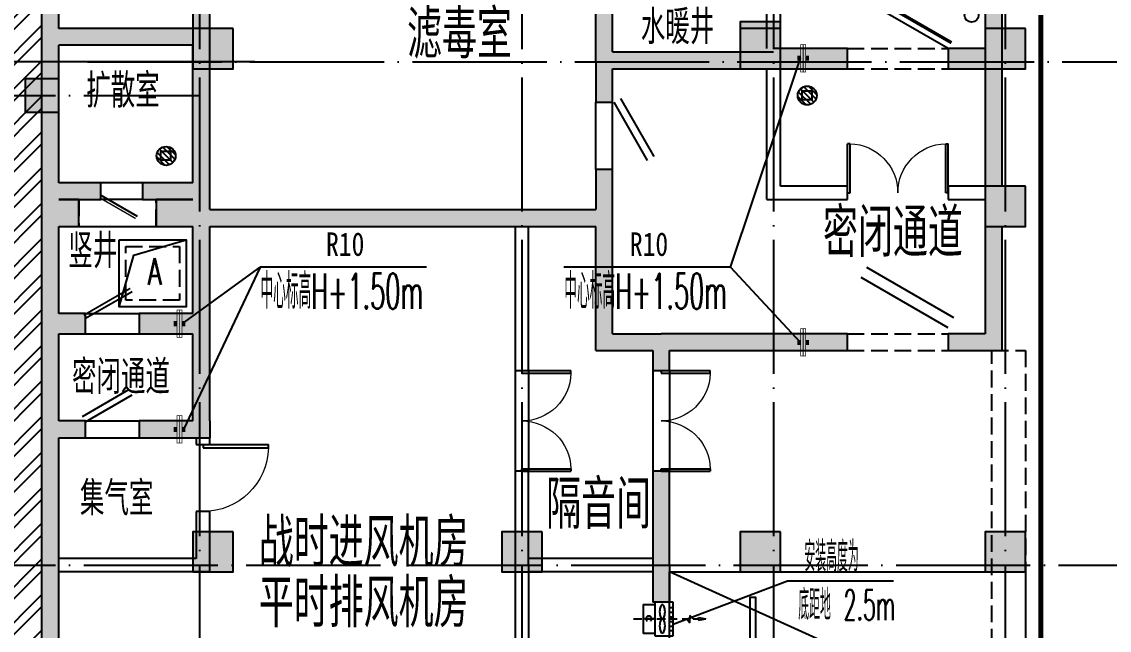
# Model space of a CAD drawing. Extents: x -888467 to -675969, y -675351 to -419232.
# Drawn here: x -827889 to -811690, y -476508 to -467439 of the extents above; entities that cross this region are included whole.
import ezdxf

# ---------------------------------------------------------------- set-up
doc = ezdxf.new("R2010")
doc.units = 0
doc.header["$LTSCALE"] = 1000
for name, pattern in [('__DASH', [0.35, 0.25, -0.1]), ('DASH', [0.35, 0.25, -0.1]), ('DOTE', [2.42, 2, -0.2, 0.02, -0.2])]:
    doc.linetypes.add(name, pattern=pattern)
doc.layers.get('0').update_dxf_attribs({"linetype": 'CONTINUOUS'})
for name, color, linetype in [('A-Pkng-Bdry', 132, 'CONTINUOUS'), ('A-WALL-PATT', 252, 'CONTINUOUS'), ('ACS_COM', 7, 'CONTINUOUS'), ('ACS_COM_BZ', 3, 'CONTINUOUS'), ('ACS_SFG_FM', 3, 'CONTINUOUS'), ('AXIS', 3, 'CONTINUOUS'), ('DIM_LEAD', 3, 'CONTINUOUS'), ('DOTE', 252, 'CONTINUOUS'), ('DUCT-送风标注', 3, 'CONTINUOUS'), ('PIPE-暖供水', 3, 'CONTINUOUS'), ('PUB_HATCH', 8, 'CONTINUOUS'), ('停车', 32, 'CONTINUOUS'), ('建筑层', 253, 'CONTINUOUS'), ('结构柱子', 253, 'CONTINUOUS'), ('设备', 2, 'CONTINUOUS'), ('设备标注', 3, 'CONTINUOUS'), ('设备编号', 3, 'CONTINUOUS'), ('风量标注', 3, 'CONTINUOUS')]:
    doc.layers.add(name, color=color, linetype=linetype)
doc.styles.add('-黑体', font='', dxfattribs={"width": 0.8})
doc.styles.add('hxd', font='simplex.shx', dxfattribs={"width": 0.5, "bigfont": 'gbcbig.shx'})
doc.styles.add('HZF', font='simplex.shx', dxfattribs={"width": 0.5, "bigfont": 'gbcbig.shx'})
doc.styles.get("Standard").update_dxf_attribs({"font": 'GBENOR', "bigfont": 'GBCBIG'})
doc.styles.add('房间名称', font='simplex.shx', dxfattribs={"width": 0.75, "bigfont": 'gbcbig.shx'})
doc.styles.get('-黑体').set_extended_font_data('SimHei')

# ---------------------------------------------------------------- blocks, each defined once
blk = doc.blocks.new('ltcw')
at = {"layer": 'A-Pkng-Bdry', "color": 252}
blk.add_line((28605, 362729), (26205, 357429), dxfattribs=at)
for points in [[(28605, 357429), (26205, 357429), (26205, 362729), (28605, 362729)], [(28231, 358629), (26580, 358629), (26580, 358710), (28231, 358710)]]:
    blk.add_lwpolyline(points, close=True, dxfattribs=at)
blk = doc.blocks.new('$TwtSys$00000329')
for p, q in [((35, -87, 0), (-87, 35, 0)), ((66, -66, 0), (-67, 67, 0)), ((87, -32, 0), (-33, 88, 0)), ((92, 12, 0), (11, 92, 0)), ((-8, -94, 0), (-92, -10, 0))]:
    blk.add_line(p, q)
at = {"elevation": 0}
blk.add_lwpolyline([(-51, 48), (45, 48), (45, -42), (-51, -42)], close=True, dxfattribs=at)
blk.add_circle((0, 0, 0), 93.9)
blk = doc.blocks.new('sdasd')
at = {"layer": 'ACS_SFG_FM', "const_width": 75}
for points in [[(7826135, 21208926), (7826182, 21208926)], [(7826305, 21208926), (7826257, 21208926)]]:
    blk.add_lwpolyline(points, dxfattribs=at)
at = {"layer": 'DUCT-送风标注', "const_width": 10}
blk.add_lwpolyline([(7826257, 21209128), (7826257, 21208724), (7826182, 21208724), (7826182, 21209128)], close=True, dxfattribs=at)
blk.add_lwpolyline([(7826220, 21209128), (7826220, 21208724)], dxfattribs=at)
blk = doc.blocks.new('A$C705B5DCB')
at = {"layer": '设备'}
for p, q in [((0, 762), (0, 486)), ((500, 486), (500, 762)), ((0, 540), (500, 540)), ((75, 540), (75, 486)), ((144, 540), (144, 486)), ((213, 540), (213, 486)), ((283, 540), (283, 486)), ((352, 540), (352, 486)), ((422, 540), (422, 486)), ((0, 486), (500, 486))]:
    blk.add_line(p, q, dxfattribs=at)
for points in [[(39, 648, 0.212664), (44, 635, 0.094257), (70, 620, 0.050934), (101, 612, 0.038306), (145, 608, 0.038306), (188, 612, 0.050934), (220, 620, 0.094257), (245, 635, 0.212664), (251, 648, 0.212664), (245, 660, 0.094257), (220, 676, 0.050934), (188, 684, 0.038306), (145, 688, 0.038306), (101, 684, 0.050934), (70, 676, 0.094257), (44, 660, 0.212664)], [(250, 648, 0.212664), (256, 635, 0.094257), (282, 620, 0.050934), (313, 612, 0.038306), (357, 608, 0.038306), (400, 612, 0.050934), (432, 620, 0.094257), (457, 635, 0.212664), (463, 648, 0.212664), (457, 660, 0.094257), (432, 676, 0.050934), (400, 684, 0.038306), (357, 688, 0.038306), (313, 684, 0.050934), (282, 676, 0.094257), (256, 660, 0.212664)]]:
    blk.add_lwpolyline(points, format="xyb", close=True, dxfattribs=at)
at = {"layer": '风量标注', "color": 5, "linetype": '__DASH', "ltscale": 0.5}
blk.add_line((250, 1078), (250, 407), dxfattribs=at)
at = {"layer": '风量标注'}
for p, q in [((33, 762), (33, 936)), ((467, 936), (33, 936)), ((220, 880), (217, 876)), ((217, 821), (220, 817)), ((224, 884), (220, 880)), ((220, 817), (224, 814)), ((229, 887), (224, 884)), ((224, 814), (229, 811)), ((234, 889), (229, 887)), ((229, 811), (234, 808)), ((239, 891), (234, 889)), ((245, 892), (239, 891)), ((250, 892), (245, 892)), ((250, 773), (250, 925)), ((255, 892), (250, 892)), ((261, 891), (255, 892)), ((266, 889), (261, 891)), ((271, 887), (266, 889)), ((266, 808), (271, 811)), ((276, 884), (271, 887)), ((271, 811), (276, 814)), ((280, 880), (276, 884)), ((276, 814), (280, 817)), ((283, 876), (280, 880)), ((280, 817), (283, 821)), ((287, 872), (283, 876)), ((283, 821), (287, 826)), ((289, 867), (287, 872)), ((287, 826), (289, 830)), ((291, 862), (289, 867)), ((289, 830), (291, 835)), ((293, 857), (291, 862)), ((291, 835), (293, 841)), ((293, 852), (293, 857)), ((293, 846), (293, 852)), ((293, 841), (293, 846)), ((467, 936), (467, 762)), ((500, 762), (0, 762)), ((467, 762), (33, 762)), ((234, 808), (239, 807)), ((239, 807), (245, 806)), ((245, 806), (250, 805)), ((250, 805), (255, 806)), ((255, 806), (261, 807)), ((261, 807), (266, 808)), ((250, 351), (250, 283)), ((250, 283), (190, 236)), ((190, 236), (250, 236)), ((250, 189), (299, 236)), ((300, 236), (250, 236)), ((250, 189), (250, 111)), ((231, 111), (250, 0)), ((250, 111), (231, 111)), ((250, 111), (269, 111)), ((269, 111), (250, 0))]:
    blk.add_line(p, q, dxfattribs=at)
blk = doc.blocks.new('A$C2B1B7B0A')
at = {"layer": '结构柱子'}
h = blk.add_hatch(color=253, dxfattribs=at)
h.dxf.hatch_style = 1
h.paths.add_polyline_path([(40050, 32900), (39450, 32900), (39450, 32200), (40050, 32200)])
h = blk.add_hatch(color=253, dxfattribs=at)
h.dxf.hatch_style = 1
h.paths.add_polyline_path([(31900, 32800), (31300, 32800), (31300, 32200), (31900, 32200)])
h = blk.add_hatch(color=253, dxfattribs=at)
h.dxf.hatch_style = 1
h.paths.add_polyline_path([(43700, 32799), (43100, 32799), (43100, 32199), (43700, 32199)])
h = blk.add_hatch(color=253, dxfattribs=at)
h.dxf.hatch_style = 1
h.paths.add_polyline_path([(28800, 31550), (29300, 31550), (29300, 32050), (28800, 32050)])
h = blk.add_hatch(color=253, dxfattribs=at)
h.dxf.hatch_style = 1
h.paths.add_polyline_path([(43700, 30450), (43100, 30450), (43100, 29850), (43700, 29850)])
h = blk.add_hatch(color=253, dxfattribs=at)
h.dxf.hatch_style = 1
h.paths.add_polyline_path([(31900, 25300), (31300, 25300), (31300, 24700), (31900, 24700)])
h = blk.add_hatch(color=253, dxfattribs=at)
h.dxf.hatch_style = 1
h.paths.add_polyline_path([(36500, 25300), (35900, 25300), (35900, 24700), (36500, 24700)])
h = blk.add_hatch(color=253, dxfattribs=at)
h.dxf.hatch_style = 1
h.paths.add_polyline_path([(40050, 25300), (39450, 25300), (39450, 24700), (40050, 24700)])
h = blk.add_hatch(color=253, dxfattribs=at)
h.dxf.hatch_style = 1
h.paths.add_polyline_path([(43700, 25300), (43100, 25300), (43100, 24700), (43700, 24700)])
at = {"layer": '结构柱子', "color": 253}
for points in [[(40050, 32900), (39450, 32900), (39450, 32200), (40050, 32200)], [(31900, 32800), (31300, 32800), (31300, 32200), (31900, 32200)], [(43700, 32799), (43100, 32799), (43100, 32199), (43700, 32199)], [(29300, 32050), (28800, 32050), (28800, 31550), (29300, 31550)], [(43700, 30450), (43100, 30450), (43100, 29850), (43700, 29850)], [(31900, 25300), (31300, 25300), (31300, 24700), (31900, 24700)], [(36500, 25300), (35900, 25300), (35900, 24700), (36500, 24700)], [(40050, 25300), (39450, 25300), (39450, 24700), (40050, 24700)], [(43700, 25300), (43100, 25300), (43100, 24700), (43700, 24700)]]:
    blk.add_lwpolyline(points, close=True, dxfattribs=at)
blk = doc.blocks.new('$DorLib2D$00000001')
for p, q in [((0.45, 0.975), (0.5, 0.975)), ((0.45, 0), (0.45, 0.975)), ((0.5, 0), (0.5, 0.975)), ((0.5, 0), (0.45, 0))]:
    blk.add_line(p, q)
at = {"lineweight": 13}
blk.add_arc((0.475, 0), 0.975, 91.4693, 180, dxfattribs=at)
blk = doc.blocks.new('$DorLib2D$00000193')
at = {"color": 0}
blk.add_line((-0.5, 0.1), (0.366, 0.6), dxfattribs=at)
at = {"color": 0, "const_width": 0.0333}
blk.add_lwpolyline([(-0.533, 0.158), (0.333, 0.658)], dxfattribs=at)
blk = doc.blocks.new('$DorLib2D$00000002')
for p, q in [((-0.5, 0), (-0.5, 0.4875)), ((-0.475, 0.4875), (-0.5, 0.4875)), ((-0.475, 0), (-0.475, 0.4875)), ((0.475, 0), (0.475, 0.4875)), ((0.475, 0.4875), (0.5, 0.4875)), ((0.5, 0), (0.5, 0.4875)), ((-0.5, 0), (-0.475, 0)), ((0.5, 0), (0.475, 0))]:
    blk.add_line(p, q)
at = {"lineweight": 13}
for centre, start, end in [((-0.4875, 0), 0, 88.53072), ((0.4875, 0), 91.46928, 180)]:
    blk.add_arc(centre, 0.4875, start, end, dxfattribs=at)
blk = doc.blocks.new('$DorLib2D$00000180')
at = {"color": 0}
for p, q in [((-0.557, 0.242), (0.309, 0.742)), ((-0.5, 0.143), (0.366, 0.643))]:
    blk.add_line(p, q, dxfattribs=at)

msp = doc.modelspace()

# ---------------------------------------------------------------- hatches: boundary and pattern name
at = {"layer": 'A-WALL-PATT'}
for points in [[(-813289.1, -461338.7), (-813539.1, -461588.7), (-813539.1, -467838.7), (-813455.8, -468005.4), (-813289.1, -468038.7)], [(-827422.4, -467672.1), (-827339.1, -467538.7), (-827339.1, -466088.7), (-827422.4, -465972.1), (-827589.1, -465988.7), (-827589.1, -467688.7)], [(-819172.4, -468022.1), (-819089.1, -467888.7), (-819089.1, -467138.7), (-819339.1, -467138.7), (-819339.1, -468038.7)], [(-825089.1, -467688.7), (-825089.1, -467188.7), (-825339.1, -467188.7), (-825339.1, -467538.7), (-825255.8, -467672.1)], [(-825255.8, -467672.1), (-825339.1, -467538.7), (-827339.1, -467538.7), (-827422.4, -467672.1), (-827339.1, -467788.7), (-825339.1, -467788.7)], [(-827422.4, -469972.1), (-827339.1, -469838.7), (-827339.1, -467788.7), (-827422.4, -467672.1), (-827589.1, -467688.7), (-827589.1, -469988.7)], [(-825255.8, -469972.1), (-825089.1, -469988.7), (-825089.1, -467688.7), (-825255.8, -467672.1), (-825339.1, -467788.7), (-825339.1, -469838.7)], [(-819172.4, -468022.1), (-819089.1, -468138.7), (-816689.1, -468138.7), (-816689.1, -467888.7), (-819089.1, -467888.7)], [(-816689.1, -468138.7), (-815589.1, -468138.7), (-815589.1, -467838.7), (-816689.1, -467838.7)], [(-813539.1, -467838.7), (-814089.1, -467838.7), (-814089.1, -468138.7), (-813539.1, -468138.7), (-813455.8, -468005.4)], [(-819339.1, -468038.7), (-819339.1, -468638.7), (-819089.1, -468638.7), (-819089.1, -468138.7), (-819172.4, -468022.1)], [(-813539.1, -469888.7), (-813289.1, -469888.7), (-813289.1, -468038.7), (-813455.8, -468005.4), (-813539.1, -468138.7)], [(-819089.1, -470363.7), (-819089.1, -469638.7), (-819339.1, -469638.7), (-819339.1, -470238.7), (-819255.8, -470363.7)], [(-827339.1, -470088.7), (-826709.1, -470088.7), (-826709.1, -469838.7), (-827339.1, -469838.7), (-827422.4, -469972.1)], [(-825339.1, -469838.7), (-826089.1, -469838.7), (-826089.1, -470088.7), (-825339.1, -470088.7), (-825255.8, -469972.1)], [(-827422.4, -470313.7), (-827339.1, -470088.7), (-827422.4, -469972.1), (-827589.1, -469988.7), (-827589.1, -470363.7)], [(-825214.1, -470326.2), (-825089.1, -470238.7), (-825089.1, -469988.7), (-825255.8, -469972.1), (-825339.1, -470088.7)], [(-827339.1, -470488.7), (-827039.1, -470488.7), (-827039.1, -470088.7), (-827339.1, -470088.7), (-827422.4, -470313.7)], [(-825339.1, -470088.7), (-825889.1, -470088.7), (-825889.1, -470488.7), (-825339.1, -470488.7), (-825214.1, -470326.2)], [(-825214.1, -470326.2), (-825089.1, -470488.7), (-820439.1, -470488.7), (-820439.1, -470238.7), (-825089.1, -470238.7)], [(-820439.1, -470238.7), (-820439.1, -470488.7), (-819339.1, -470488.7), (-819255.8, -470363.7), (-819339.1, -470238.7)], [(-827422.4, -471955.4), (-827339.1, -471788.7), (-827339.1, -470488.7), (-827422.4, -470313.7), (-827589.1, -470363.7), (-827589.1, -471988.7)], [(-825255.8, -471955.4), (-825089.1, -471988.7), (-825089.1, -470488.7), (-825214.1, -470326.2), (-825339.1, -470488.7), (-825339.1, -471788.7)], [(-819339.1, -472338.7), (-819089.1, -472088.7), (-819089.1, -470363.7), (-819255.8, -470363.7), (-819339.1, -470488.7)], [(-813289.1, -470488.7), (-813539.1, -470488.7), (-813539.1, -472088.7), (-813289.1, -472338.7)], [(-827339.1, -472088.7), (-826939.1, -472088.7), (-826939.1, -471788.7), (-827339.1, -471788.7), (-827422.4, -471955.4)], [(-825339.1, -471788.7), (-826139.1, -471788.7), (-826139.1, -472088.7), (-825339.1, -472088.7), (-825255.8, -471955.4)], [(-827422.4, -473513.7), (-827339.1, -473388.7), (-827339.1, -472088.7), (-827422.4, -471955.4), (-827589.1, -471988.7), (-827589.1, -473513.7)], [(-825222.4, -473472.1), (-825089.1, -473388.7), (-825089.1, -471988.7), (-825255.8, -471955.4), (-825339.1, -472088.7), (-825339.1, -473388.7)], [(-819089.1, -472088.7), (-819339.1, -472338.7), (-818489.1, -472338.7), (-818364.1, -472255.4), (-818364.1, -472088.7)], [(-818239.1, -472338.7), (-815589.1, -472338.7), (-815589.1, -472088.7), (-818364.1, -472088.7), (-818364.1, -472255.4)], [(-813539.1, -472088.7), (-814089.1, -472088.7), (-814089.1, -472338.7), (-813289.1, -472338.7)], [(-818489.1, -472338.7), (-818489.1, -472638.7), (-818239.1, -472638.7), (-818239.1, -472338.7), (-818364.1, -472255.4)], [(-827339.1, -473638.7), (-826939.1, -473638.7), (-826939.1, -473388.7), (-827339.1, -473388.7), (-827422.4, -473513.7)], [(-825339.1, -473388.7), (-826139.1, -473388.7), (-826139.1, -473638.7), (-825239.1, -473638.7), (-825222.4, -473472.1)], [(-825222.4, -473472.1), (-825239.1, -473638.7), (-825089.1, -473638.7), (-825089.1, -473388.7)], [(-827589.1, -475538.7), (-827339.1, -475538.7), (-827339.1, -473638.7), (-827422.4, -473513.7), (-827589.1, -473513.7)], [(-818239.1, -475538.7), (-818239.1, -474138.7), (-818489.1, -474138.7), (-818489.1, -475538.7)], [(-827389.1, -482422.1), (-827339.1, -482288.7), (-827339.1, -475538.7), (-827589.1, -475538.7), (-827589.1, -482438.7)], [(-818239.1, -475538.7), (-818489.1, -475538.7), (-818489.1, -476088.7), (-818239.1, -476088.7)]]:
    msp.add_hatch(color=256, dxfattribs=at).paths.add_polyline_path(points)
at = {"layer": 'PUB_HATCH'}
msp.add_hatch(color=256, dxfattribs=at).paths.add_polyline_path([(-813539.1, -469888.7), (-813539.1, -470488.7), (-812939.1, -470488.7), (-812939.1, -469888.7)])
at = {"layer": '建筑层'}
h = msp.add_hatch(dxfattribs=at)
h.set_pattern_fill('金属', color=253, scale=150)
h.set_pattern_definition([(45, (-2303341.2, -1522689.87), (-265.16504, 265.16504), []), (45, (-2303164.44, -1522689.87), (-265.16504, 265.16504), [])])
h.paths.add_polyline_path([(-856639.1, -500338.7), (-833339.1, -500338.7), (-833339.1, -490338.7), (-827589.1, -490338.7), (-827589.1, -464588.7), (-825339.1, -464588.7), (-825339.1, -456938.7), (-813289.1, -456938.7), (-813289.1, -457938.7), (-801039.1, -457938.7), (-801039.1, -453838.7), (-807889.1, -453838.7), (-807889.1, -445457.1), (-815151.3, -445457.1), (-814951.2, -445593), (-814666.4, -445817.7), (-814469.8, -445998), (-814237.9, -446243.2), (-814047.2, -446477.9), (-813868.8, -446733.2), (-813699, -447020.2), (-813530.3, -447370.3), (-813413.2, -447676.8), (-813239.1, -447934.9), (-813266.1, -448233.3), (-813239.1, -448388.7), (-813208.8, -448629.7), (-813189.1, -448809.9), (-813189.4, -448984.8), (-813189.1, -449038.7), (-813189.1, -453838.7), (-856639.1, -453838.7)])
h.paths.add_polyline_path([(-832839.1, -482538.7), (-839239.1, -482538.7), (-839239.1, -479588.7), (-832839.1, -479588.7)], flags=16)
h.paths.add_polyline_path([(-832839.1, -461638.7), (-839239.1, -461638.7), (-839239.1, -464588.7), (-832839.1, -464588.7)], flags=16)
h = msp.add_hatch(color=253, dxfattribs=at)
h.dxf.hatch_style = 1
h.paths.add_polyline_path([(-824739.1, -467538.7), (-825339.1, -467538.7), (-825339.1, -468138.7), (-824739.1, -468138.7)])
h = msp.add_hatch(color=253, dxfattribs=at)
h.dxf.hatch_style = 1
h.paths.add_polyline_path([(-816589.1, -467538.7), (-817189.1, -467538.7), (-817189.1, -468138.7), (-816589.1, -468138.7)])
h = msp.add_hatch(color=253, dxfattribs=at)
h.dxf.hatch_style = 1
h.paths.add_polyline_path([(-812939.1, -467539.7), (-813539.1, -467539.7), (-813539.1, -468139.7), (-812939.1, -468139.7)])
h = msp.add_hatch(color=253, dxfattribs=at)
h.dxf.hatch_style = 1
h.paths.add_polyline_path([(-827839.1, -468788.7), (-827339.1, -468788.7), (-827339.1, -468288.7), (-827839.1, -468288.7)])
h = msp.add_hatch(color=253, dxfattribs=at)
h.dxf.hatch_style = 1
h.paths.add_polyline_path([(-812939.1, -469888.7), (-813539.1, -469888.7), (-813539.1, -470488.7), (-812939.1, -470488.7)])
h = msp.add_hatch(color=253, dxfattribs=at)
h.dxf.hatch_style = 1
h.paths.add_polyline_path([(-824739.1, -475038.7), (-825339.1, -475038.7), (-825339.1, -475638.7), (-824739.1, -475638.7)])
h = msp.add_hatch(color=253, dxfattribs=at)
h.dxf.hatch_style = 1
h.paths.add_polyline_path([(-820139.1, -475038.7), (-820739.1, -475038.7), (-820739.1, -475638.7), (-820139.1, -475638.7)])
h = msp.add_hatch(color=253, dxfattribs=at)
h.dxf.hatch_style = 1
h.paths.add_polyline_path([(-816589.1, -475038.7), (-817189.1, -475038.7), (-817189.1, -475638.7), (-816589.1, -475638.7)])
h = msp.add_hatch(color=253, dxfattribs=at)
h.dxf.hatch_style = 1
h.paths.add_polyline_path([(-812939.1, -475038.7), (-813539.1, -475038.7), (-813539.1, -475638.7), (-812939.1, -475638.7)])

# ---------------------------------------------------------------- linework, layer by layer
at = {"layer": 'ACS_COM_BZ'}
for p, q in [((-821857.8, -471095.1, -3631.3), (-824339.7, -471095.1, -3631.3)), ((-817332.5, -471095.1, -3631.3), (-819814.4, -471095.1, -3631.3))]:
    msp.add_line(p, q, dxfattribs=at)
at = {"layer": 'AXIS'}
msp.add_line((-824417, -468038.7), (-830417, -468038.7), dxfattribs=at)
at = {"layer": 'DOTE', "linetype": 'DOTE'}
for p, q in [((-825239.1, -448908.1), (-825239.1, -497433.1)), ((-820439.1, -448908.1), (-820439.1, -497433.1)), ((-816689.1, -448908.1), (-816689.1, -497433.1)), ((-813239.1, -448908.1), (-813239.1, -497433.1)), ((-826910.2, -468038.7), (-748174.2, -468038.7)), ((-860846.2, -468538.7), (-825239.1, -468538.7)), ((-860846.2, -475538.7), (-713239.1, -475538.7))]:
    msp.add_line(p, q, dxfattribs=at)
at = {"layer": 'PIPE-暖供水', "linetype": 'Continuous', "ltscale": 1.5, "const_width": 75}
msp.add_lwpolyline([(-812710, -467339.7), (-812710, -485238.7)], dxfattribs=at)
at = {"layer": '建筑层', "color": 253}
for p, q in [((-813289.1, -461338.7), (-813289.1, -468038.7)), ((-813539.1, -461588.7), (-813539.1, -467838.7)), ((-827589.1, -467688.7), (-827589.1, -465988.7)), ((-827339.1, -467538.7), (-827339.1, -466088.7)), ((-819339.1, -468038.7), (-819339.1, -467138.7)), ((-819089.1, -467888.7), (-819089.1, -467138.7)), ((-816589.1, -467838.7), (-816589.1, -467138.7)), ((-825339.1, -467188.7), (-825339.1, -467538.7)), ((-825089.1, -467688.7), (-825089.1, -467188.7)), ((-816789.1, -467838.7), (-816789.1, -467238.7)), ((-825339.1, -467538.7), (-827339.1, -467538.7)), ((-827589.1, -469988.7), (-827589.1, -467688.7)), ((-825339.1, -467788.7), (-827339.1, -467788.7)), ((-827339.1, -469838.7), (-827339.1, -467788.7)), ((-825339.1, -469838.7), (-825339.1, -467788.7)), ((-825089.1, -469988.7), (-825089.1, -467688.7)), ((-819089.1, -467888.7), (-816689.1, -467888.7)), ((-815589.1, -467838.7), (-816689.1, -467838.7)), ((-815589.1, -468138.7), (-815589.1, -467838.7)), ((-813539.1, -467838.7), (-814089.1, -467838.7)), ((-814089.1, -467838.7), (-814089.1, -468138.7)), ((-819339.1, -468038.7), (-819339.1, -468638.7)), ((-819089.1, -468138.7), (-816689.1, -468138.7)), ((-819089.1, -468638.7), (-819089.1, -468138.7)), ((-816789.1, -470088.7), (-816789.1, -468138.7)), ((-816689.1, -468138.7), (-815589.1, -468138.7)), ((-816589.1, -469888.7), (-816589.1, -468138.7)), ((-814089.1, -468138.7), (-813539.1, -468138.7)), ((-813539.1, -468138.7), (-813539.1, -469888.7)), ((-813289.1, -468038.7), (-813289.1, -469888.7)), ((-819339.1, -469638.7), (-819339.1, -468638.7)), ((-819339.1, -468638.7), (-819089.1, -468638.7)), ((-819089.1, -469638.7), (-819089.1, -468638.7)), ((-819089.1, -469638.7), (-819339.1, -469638.7)), ((-819339.1, -469638.7), (-819339.1, -470238.7)), ((-819089.1, -470363.7), (-819089.1, -469638.7)), ((-826709.1, -469838.7), (-827339.1, -469838.7)), ((-826709.1, -470088.7), (-826709.1, -469838.7)), ((-826089.1, -469838.7), (-826709.1, -469838.7)), ((-825339.1, -469838.7), (-826089.1, -469838.7)), ((-826089.1, -469838.7), (-826089.1, -470088.7)), ((-815589.1, -469888.7), (-816589.1, -469888.7)), ((-815589.1, -470088.7), (-815589.1, -469888.7)), ((-813539.1, -469888.7), (-814089.1, -469888.7)), ((-814089.1, -469888.7), (-814089.1, -470088.7)), ((-813539.1, -469888.7), (-813539.1, -470488.7)), ((-812939.1, -469888.7), (-813289.1, -469888.7)), ((-812939.1, -470488.7), (-812939.1, -469888.7)), ((-827589.1, -470363.7), (-827589.1, -469988.7)), ((-825089.1, -470238.7), (-825089.1, -469988.7)), ((-827339.1, -470088.7), (-827339.1, -470088.7)), ((-827339.1, -470088.7), (-826709.1, -470088.7)), ((-827039.1, -470088.7), (-827339.1, -470088.7)), ((-827039.1, -470488.7), (-827039.1, -470088.7)), ((-826089.1, -470088.7), (-826709.1, -470088.7)), ((-826089.1, -470088.7), (-825339.1, -470088.7)), ((-825339.1, -470088.7), (-825889.1, -470088.7)), ((-825889.1, -470088.7), (-825889.1, -470488.7)), ((-825339.1, -470088.7), (-825339.1, -470088.7)), ((-825089.1, -470238.7), (-820439.1, -470238.7)), ((-820439.1, -470238.7), (-819339.1, -470238.7)), ((-816789.1, -470088.7), (-815589.1, -470088.7)), ((-814089.1, -470088.7), (-813539.1, -470088.7)), ((-827589.1, -471988.7), (-827589.1, -470363.7)), ((-819089.1, -472088.7), (-819089.1, -470363.7)), ((-827339.1, -471788.7), (-827339.1, -470488.7)), ((-827339.1, -470488.7), (-827039.1, -470488.7)), ((-827039.1, -470488.7), (-825889.1, -470488.7)), ((-827039.1, -470488.7), (-825889.1, -470488.7)), ((-825889.1, -470488.7), (-825339.1, -470488.7)), ((-825339.1, -471788.7), (-825339.1, -470488.7)), ((-825089.1, -470488.7), (-820439.1, -470488.7)), ((-825089.1, -471988.7), (-825089.1, -470488.7)), ((-820539.1, -470488.7), (-820539.1, -472638.7)), ((-820439.1, -470488.7), (-819339.1, -470488.7)), ((-820339.1, -472638.7), (-820339.1, -470488.7)), ((-819339.1, -472338.7), (-819339.1, -470488.7)), ((-813539.1, -470488.7), (-813539.1, -472088.7)), ((-813289.1, -470488.7), (-812939.1, -470488.7)), ((-813289.1, -470488.7), (-813289.1, -472338.7)), ((-826939.1, -471788.7), (-827339.1, -471788.7)), ((-826939.1, -472088.7), (-826939.1, -471788.7)), ((-826939.1, -471788.7), (-826139.1, -471788.7)), ((-825339.1, -471788.7), (-826139.1, -471788.7)), ((-826139.1, -471788.7), (-826139.1, -472088.7)), ((-827589.1, -473513.7), (-827589.1, -471988.7)), ((-825089.1, -473388.7), (-825089.1, -471988.7)), ((-827339.1, -472088.7), (-826939.1, -472088.7)), ((-827339.1, -473388.7), (-827339.1, -472088.7)), ((-826939.1, -472088.7), (-826139.1, -472088.7)), ((-826139.1, -472088.7), (-825339.1, -472088.7)), ((-825339.1, -473388.7), (-825339.1, -472088.7)), ((-819089.1, -472088.7), (-818364.1, -472088.7)), ((-815589.1, -472088.7), (-818364.1, -472088.7)), ((-815589.1, -472338.7), (-815589.1, -472088.7)), ((-813539.1, -472088.7), (-814089.1, -472088.7)), ((-814089.1, -472088.7), (-814089.1, -472338.7)), ((-819339.1, -472338.7), (-818489.1, -472338.7)), ((-818489.1, -472338.7), (-818489.1, -472638.7)), ((-818239.1, -472638.7), (-818239.1, -472338.7)), ((-818239.1, -472338.7), (-815589.1, -472338.7)), ((-814089.1, -472338.7), (-813289.1, -472338.7)), ((-820539.1, -472638.7), (-820339.1, -472638.7)), ((-820539.1, -472638.7), (-820539.1, -474138.7)), ((-820339.1, -472638.7), (-820339.1, -474138.7)), ((-818489.1, -472638.7), (-818239.1, -472638.7)), ((-818489.1, -472638.7), (-818489.1, -474138.7)), ((-818239.1, -472638.7), (-818239.1, -474138.7)), ((-826939.1, -473388.7), (-827339.1, -473388.7)), ((-826939.1, -473638.7), (-826939.1, -473388.7)), ((-826939.1, -473388.7), (-826139.1, -473388.7)), ((-825339.1, -473388.7), (-826139.1, -473388.7)), ((-826139.1, -473388.7), (-826139.1, -473638.7)), ((-825089.1, -473388.7), (-825089.1, -473388.7)), ((-825089.1, -473388.7), (-825089.1, -473638.7)), ((-827589.1, -475538.7), (-827589.1, -473513.7)), ((-827339.1, -473638.7), (-826939.1, -473638.7)), ((-827339.1, -475538.7), (-827339.1, -473638.7)), ((-826939.1, -473638.7), (-826139.1, -473638.7)), ((-826139.1, -473638.7), (-825239.1, -473638.7)), ((-825289.1, -473638.7), (-825289.1, -473738.7)), ((-825239.1, -473638.7), (-825089.1, -473638.7)), ((-825089.1, -473738.7), (-825089.1, -473638.7)), ((-825289.1, -473738.7), (-825089.1, -473738.7)), ((-820339.1, -474138.7), (-820539.1, -474138.7)), ((-820539.1, -474138.7), (-820539.1, -475538.7)), ((-820339.1, -475538.7), (-820339.1, -474138.7)), ((-818239.1, -474138.7), (-818489.1, -474138.7)), ((-818489.1, -474138.7), (-818489.1, -475538.7)), ((-818239.1, -475538.7), (-818239.1, -474138.7)), ((-825089.1, -474738.7), (-825289.1, -474738.7)), ((-825289.1, -474738.7), (-825289.1, -475438.7)), ((-825089.1, -475638.7), (-825089.1, -474738.7)), ((-827589.1, -482438.7), (-827589.1, -475538.7)), ((-825289.1, -475438.7), (-827339.1, -475438.7)), ((-827339.1, -482288.7), (-827339.1, -475538.7)), ((-820539.1, -475538.7), (-820539.1, -482288.7)), ((-818489.1, -475438.7), (-820339.1, -475438.7)), ((-820339.1, -475538.7), (-820339.1, -482288.7)), ((-818489.1, -475538.7), (-818489.1, -476088.7)), ((-818239.1, -475538.7), (-818239.1, -476088.7)), ((-825089.1, -475638.7), (-827339.1, -475638.7)), ((-818489.1, -475638.7), (-820339.1, -475638.7)), ((-818239.1, -476088.7), (-818489.1, -476088.7))]:
    msp.add_line(p, q, dxfattribs=at)
at = {"layer": '建筑层', "color": 253, "linetype": 'DASH'}
for p, q in [((-815589.1, -467838.7), (-814089.1, -467838.7)), ((-815589.1, -468138.7), (-814089.1, -468138.7)), ((-827039.1, -470088.7), (-827039.1, -470488.7)), ((-825889.1, -470488.7), (-825889.1, -470088.7)), ((-815589.1, -472088.7), (-814089.1, -472088.7)), ((-815589.1, -472338.7), (-814089.1, -472338.7))]:
    msp.add_line(p, q, dxfattribs=at)
at = {"layer": '建筑层', "color": 253}
for points in [[(-833339.1, -490338.7), (-827589.1, -490338.7), (-827589.1, -464588.7)], [(-826439.1, -471688.7), (-826219.5, -470918.3), (-825439.1, -470688.7)]]:
    msp.add_lwpolyline(points, dxfattribs=at)
for points in [[(-824739.1, -467538.7), (-825339.1, -467538.7), (-825339.1, -468138.7), (-824739.1, -468138.7)], [(-816589.1, -467538.7), (-817189.1, -467538.7), (-817189.1, -468138.7), (-816589.1, -468138.7)], [(-812939.1, -467539.7), (-813539.1, -467539.7), (-813539.1, -468139.7), (-812939.1, -468139.7)], [(-827339.1, -468288.7), (-827839.1, -468288.7), (-827839.1, -468788.7), (-827339.1, -468788.7)], [(-812939.1, -469888.7), (-813539.1, -469888.7), (-813539.1, -470488.7), (-812939.1, -470488.7)], [(-826439.1, -470688.7), (-825439.1, -470688.7), (-825439.1, -471688.7), (-826439.1, -471688.7)], [(-826439.1, -470688.7), (-825439.1, -470688.7), (-825439.1, -471688.7), (-826439.1, -471688.7)], [(-824739.1, -475038.7), (-825339.1, -475038.7), (-825339.1, -475638.7), (-824739.1, -475638.7)], [(-820139.1, -475038.7), (-820739.1, -475038.7), (-820739.1, -475638.7), (-820139.1, -475638.7)], [(-816589.1, -475038.7), (-817189.1, -475038.7), (-817189.1, -475638.7), (-816589.1, -475638.7)], [(-812939.1, -475038.7), (-813539.1, -475038.7), (-813539.1, -475638.7), (-812939.1, -475638.7)]]:
    msp.add_lwpolyline(points, close=True, dxfattribs=at)
at = {"layer": '建筑层', "color": 253, "linetype": '__DASH'}
msp.add_lwpolyline([(-826339.1, -470788.7), (-825539.1, -470788.7), (-825539.1, -471588.7), (-826339.1, -471588.7)], close=True, dxfattribs=at)
at = {"layer": '建筑层', "color": 253, "linetype": 'DASH'}
msp.add_lwpolyline([(-812939.1, -472338.7), (-812939.1, -477638.7), (-808539.1, -477638.7), (-808539.1, -478138.7), (-813439.1, -478138.7), (-813439.1, -478138.7), (-813439.1, -472338.7)], close=True, dxfattribs=at)
at = {"layer": '设备标注', "color": 3}
msp.add_circle((-813740.5, -467339.7, 0), 104.7, dxfattribs=at)
at = {"layer": '风量标注'}
for p, q in [((-817332.5, -471095.1, -3631.3), (-816286.9, -467983.5, 0)), ((-825501.6, -471938.7), (-824339.7, -471095.1, -3631.3)), ((-824339.7, -471095.1, -3631.3), (-825477.8, -473513.7)), ((-816286.9, -472217.5, 0), (-817332.5, -471095.1, -3631.3)), ((-818184.9, -476417.8), (-816481.2, -475770.8)), ((-816481.2, -475770.8), (-814902.7, -475770.8))]:
    msp.add_line(p, q, dxfattribs=at)

# ---------------------------------------------------------------- block references
msp.add_blockref('A$C2B1B7B0A', (-856639.1, -500338.7))
at = {"layer": 'DIM_LEAD', "xscale": -1}
for p in [(7009970.4, -21676909.4), (7009970.4, -21681143.4, 0)]:
    msp.add_blockref('sdasd', p, dxfattribs=at)
at = {"layer": 'DIM_LEAD', "rotation": 180}
for p in [(7000680.7, 20736987.2), (7000680.7, 20735412.2)]:
    msp.add_blockref('sdasd', p, dxfattribs=at)
at = {"layer": '停车', "rotation": 270}
msp.add_blockref('ltcw', (-1175668.6, -449433.5), dxfattribs=at)
at = {"layer": '建筑层', "color": 253, "linetype": 'DASH', "xscale": -1500, "yscale": 1500, "zscale": 300, "rotation": 359.999999999996}
msp.add_blockref('$DorLib2D$00000193', (-814839.1, -467988.7), dxfattribs=at)
at = {"layer": '建筑层', "color": 253}
for name, p, xscale, yscale, zscale in [('$TwtSys$00000329', (-816189.1, -468538.7), 1.5, 1.5, 1.5), ('$TwtSys$00000329', (-825739.1, -469438.7), 1.5, 1.5, 1.5), ('$DorLib2D$00000193', (-826539.1, -471938.7), 800, 800, 300), ('$DorLib2D$00000180', (-826539.1, -473513.7), 800, 800, 250)]:
    msp.add_blockref(name, p, dxfattribs=dict(at, xscale=xscale, yscale=yscale, zscale=zscale))
for name, p, xscale, yscale, zscale, rotation in [('$DorLib2D$00000180', (-819214.1, -469138.7), -1000, -1000, 250, 90.00000000000574), ('$DorLib2D$00000002', (-814839.1, -469988.7), -1500, 1500, 200, 359.9999999999963), ('$DorLib2D$00000193', (-826399.1, -469963.7), -620, 620, 250, 179.9999997959217), ('$DorLib2D$00000002', (-820439.1, -473388.7), -1500, 1500, 200, 270.0000000040627), ('$DorLib2D$00000002', (-818364.1, -473388.7), -1500, 1500, 250, 270.0000000022106), ('$DorLib2D$00000001', (-825189.1, -474238.7), -1000, 1000, 200, 269.9999999999472)]:
    msp.add_blockref(name, p, dxfattribs=dict(at, xscale=xscale, yscale=yscale, zscale=zscale, rotation=rotation))
at = {"layer": '建筑层', "color": 253, "linetype": 'DASH', "xscale": -1500, "yscale": 1500, "zscale": 250}
msp.add_blockref('$DorLib2D$00000180', (-814839.1, -472213.7), dxfattribs=at)
at = {"layer": '设备编号', "color": 3, "rotation": 90}
msp.add_blockref('A$C705B5DCB', (-817699.3, -476588.7, 0), dxfattribs=at)

# ---------------------------------------------------------------- texts
at = {"layer": 'ACS_COM', "lineweight": 0, "style": '-黑体', "width": 0.8}
for p in [(-823356.9, -470928, -3631.3), (-818831.6, -470928, -3631.3)]:
    msp.add_text('R10', height=350, dxfattribs=at).set_placement(p)
at = {"layer": '建筑层', "color": 253}
for s, height, p in [('滤毒室', 723.4, (-822150.6, -467985.6)), ('水暖井', 506.38, (-818667.9, -467771)), ('密闭通道', 723.4, (-815954.5, -470944.5)), ('竖井', 506.38, (-827195.5, -471108)), ('集气室', 506.38, (-827022.1, -474796.7)), ('隔音间', 723.4, (-820078.5, -474995.7)), ('战时进风机房', 723.4, (-824358.8, -475562.1)), ('平时排风机房', 723.4, (-824358.8, -476465))]:
    msp.add_text(s, height=height, dxfattribs=at).set_placement(p)
for s, p in [('扩散室', (-826929.1, -468719)), ('密闭通道', (-827140.9, -472989))]:
    msp.add_text(s, height=506.38, rotation=360, dxfattribs=at).set_placement(p)
at = {"layer": '建筑层', "color": 253, "style": '房间名称', "width": 0.675}
msp.add_text('A', height=400, dxfattribs=at).set_placement((-826014.1, -471361.1))
at = {"layer": '风量标注', "width": 0.5}
for s, height, style, p in [('中心标高H+1.50m', 525, 'HZF', (-824332.5, -471718.1, 0)), ('中心标高H+1.50m', 525, 'HZF', (-819807.2, -471718.1, 0)), ('安装高度为', 450, 'hxd', (-816231.4, -475635.8)), ('底距地', 450, 'hxd', (-816322.8, -476355.8)), ('2.5m', 450, 'hxd', (-815647.8, -476355.8))]:
    msp.add_text(s, height=height, dxfattribs=dict(at, style=style)).set_placement(p)

doc.saveas('drawing.dxf')
